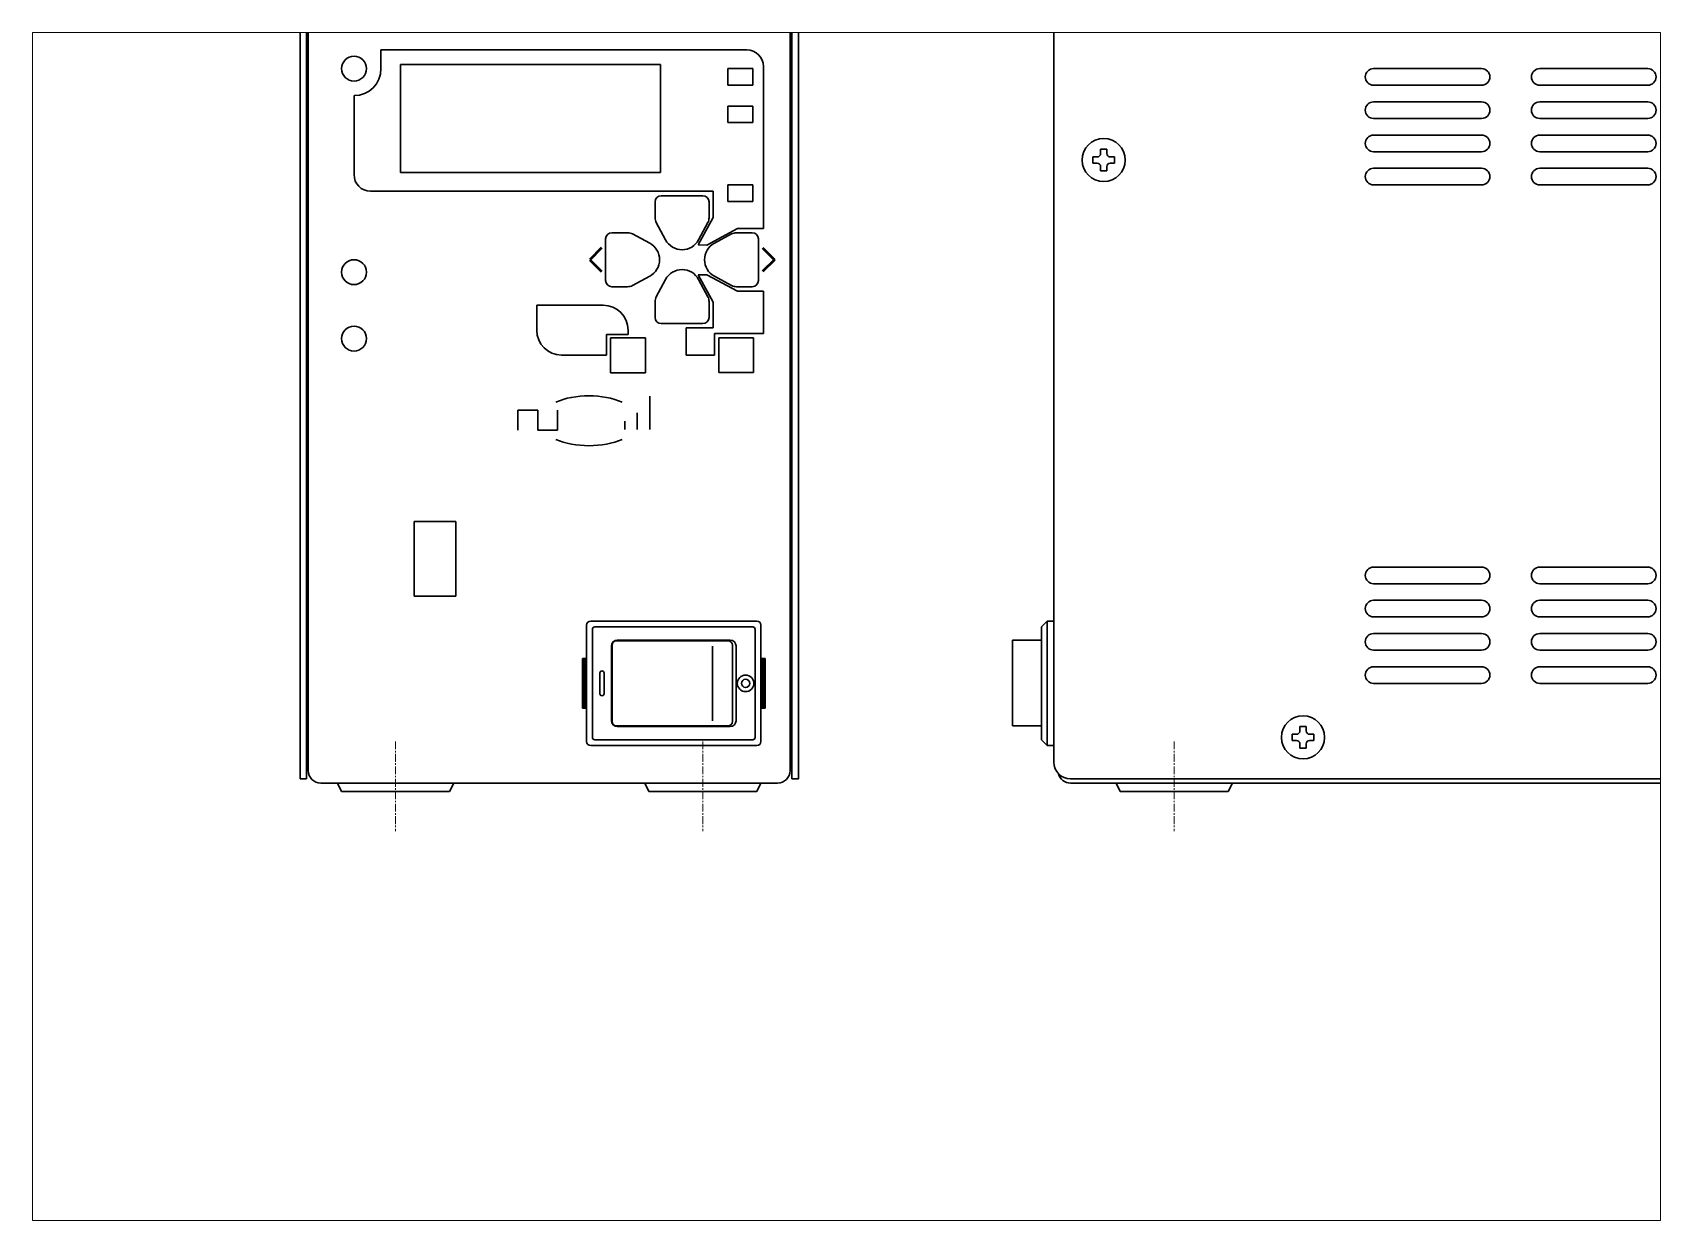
# Paper-space layout 'A3_2_1' of a CAD drawing. Header units: millimetres. Extents: x 0 to 392, y 0 to 286.
# The model-space entities are those that its viewports show. They can reach past a viewport. Long polylines and large blocks are cut down to what shows.
import ezdxf

# ---------------------------------------------------------------- set-up
doc = ezdxf.new("R2010")
doc.units = ezdxf.units.MM
doc.linetypes.add('CENTER', pattern=[2, 1.25, -0.25, 0.25, -0.25])
doc.layers.get('0').update_dxf_attribs({"lineweight": 30})
doc.layers.add('0 @ 2', color=7, linetype='Continuous', lineweight=30)
doc.layers.add('2KD_寸法１', color=7, linetype='Continuous', lineweight=15)
doc.layers.add('PINOFF', color=6, linetype='Continuous', lineweight=9, plot=False)
doc.styles.get("Standard").update_dxf_attribs({"font": 'simplex.shx', "width": 0.8, "bigfont": 'extfont.shx'})

# ---------------------------------------------------------------- blocks, each defined once
blk = doc.blocks.new('A$C51F54770')
for p, q in [((-102.5, -97.5), (-102.5, 0)), ((-51, -14), (-64, -14)), ((-31, -14), (-44, -14)), ((-51, -16), (-64, -16)), ((-31, -16), (-44, -16)), ((-51, -18), (-64, -18)), ((-31, -18), (-44, -18)), ((-51, -20), (-64, -20)), ((-31, -20), (-44, -20)), ((-51, -22), (-64, -22)), ((-31, -22), (-44, -22)), ((-97.8, -24.63), (-97.8, -25.37)), ((-97.27, -24.63), (-97.8, -24.63)), ((-97.8, -25.37), (-97.27, -25.37)), ((-96.13, -23.7), (-96.87, -23.7)), ((-96.87, -23.7), (-96.87, -24.23)), ((-96.13, -24.23), (-96.13, -23.7)), ((-95.2, -24.63), (-95.73, -24.63)), ((-95.73, -25.37), (-95.2, -25.37)), ((-95.2, -25.37), (-95.2, -24.63)), ((-51, -24), (-64, -24)), ((-31, -24), (-44, -24)), ((-96.87, -25.77), (-96.87, -26.3)), ((-96.87, -26.3), (-96.13, -26.3)), ((-96.13, -26.3), (-96.13, -25.77)), ((-51, -26), (-64, -26)), ((-31, -26), (-44, -26)), ((-51, -28), (-64, -28)), ((-31, -28), (-44, -28)), ((-51, -74), (-64, -74)), ((-31, -74), (-44, -74)), ((-51, -76), (-64, -76)), ((-31, -76), (-44, -76)), ((-51, -78), (-64, -78)), ((-31, -78), (-44, -78)), ((-51, -80), (-64, -80)), ((-31, -80), (-44, -80)), ((-103.3, -80.5), (-104, -81.2)), ((-104, -94.8), (-104, -81.2)), ((-103.3, -95.5), (-103.3, -80.5)), ((-103.3, -80.5), (-102.5, -80.5)), ((-51, -82), (-64, -82)), ((-31, -82), (-44, -82)), ((-107.49, -93.1), (-107.49, -82.8)), ((-107.49, -82.8), (-104, -82.8)), ((-51, -84), (-64, -84)), ((-31, -84), (-44, -84)), ((-51, -86), (-64, -86)), ((-31, -86), (-44, -86)), ((-51, -88), (-64, -88)), ((-31, -88), (-44, -88)), ((-107.49, -93.1), (-104, -93.1)), ((-72.13, -93.2), (-72.87, -93.2)), ((-72.87, -93.2), (-72.87, -93.73)), ((-72.13, -93.73), (-72.13, -93.2)), ((-103.3, -95.5), (-104, -94.8)), ((-103.3, -95.5), (-102.5, -95.5)), ((-73.8, -94.13), (-73.8, -94.87)), ((-73.27, -94.13), (-73.8, -94.13)), ((-73.8, -94.87), (-73.27, -94.87)), ((-72.87, -95.27), (-72.87, -95.8)), ((-72.87, -95.8), (-72.13, -95.8)), ((-72.13, -95.8), (-72.13, -95.27)), ((-71.2, -94.13), (-71.73, -94.13)), ((-71.73, -94.87), (-71.2, -94.87)), ((-71.2, -94.87), (-71.2, -94.13)), ((100.5, -99.5), (-100.5, -99.5)), ((100.5, -100), (-100.5, -100)), ((-95, -100), (-94.5, -101)), ((-94.5, -101), (-81.5, -101)), ((-81, -100), (-81.5, -101))]:
    blk.add_line(p, q)
for centre in [(-96.5, -25), (-72.5, -94.5)]:
    blk.add_circle(centre, 2.6)
for centre, radius, start, end in [((-64, -15), 1, 90, 270), ((-51, -15), 1, 270, 90), ((-44, -15), 1, 90, 270), ((-31, -15), 1, 270, 90), ((-64, -19), 1, 90, 270), ((-51, -19), 1, 270, 90), ((-44, -19), 1, 90, 270), ((-31, -19), 1, 270, 90), ((-64, -23), 1, 90, 270), ((-51, -23), 1, 270, 90), ((-44, -23), 1, 90, 270), ((-31, -23), 1, 270, 90), ((-97.27, -24.23), 0.4, 270, 0), ((-97.27, -25.77), 0.4, 0, 90), ((-95.73, -24.23), 0.4, 180, 270), ((-95.73, -25.77), 0.4, 90, 180), ((-64, -27), 1, 90, 270), ((-51, -27), 1, 270, 90), ((-44, -27), 1, 90, 270), ((-31, -27), 1, 270, 90), ((-64, -75), 1, 90, 270), ((-51, -75), 1, 270, 90), ((-44, -75), 1, 90, 270), ((-31, -75), 1, 270, 90), ((-64, -79), 1, 90, 270), ((-51, -79), 1, 270, 90), ((-44, -79), 1, 90, 270), ((-31, -79), 1, 270, 90), ((-64, -83), 1, 90, 270), ((-51, -83), 1, 270, 90), ((-44, -83), 1, 90, 270), ((-31, -83), 1, 270, 90), ((-64, -87), 1, 90, 270), ((-51, -87), 1, 270, 90), ((-44, -87), 1, 90, 270), ((-31, -87), 1, 270, 90), ((-73.27, -93.73), 0.4, 270, 0), ((-71.73, -93.73), 0.4, 180, 270), ((-73.27, -95.27), 0.4, 0, 90), ((-71.73, -95.27), 0.4, 90, 180), ((-100.5, -97.5), 2, 180, 270), ((-100.5, -98.5), 1.5, 194.4775, 270)]:
    blk.add_arc(centre, radius, start, end)
blk = doc.blocks.new('A$C5F473564')
at = {"lineweight": 50}
for p, q in [((0, 2.83), (1.41, 1.41)), ((1.41, 1.41), (0, 0))]:
    blk.add_line(p, q, dxfattribs=at)
blk = doc.blocks.new('A$C2E9435F1')
for p, q in [((29, 100), (-29, 100)), ((-30, 99), (-30, 0.5)), ((-29.2, 0.5), (-29.2, 99.2)), ((-29.2, 99.2), (29.2, 99.2)), ((-29, 1.5), (-29, 99)), ((-29, 99), (29, 99)), ((29, 99), (29, 1.5)), ((29.2, 99.2), (29.2, 0.5)), ((30, 0.5), (30, 99)), ((-20.25, 88.25), (23.8, 88.25)), ((-20.25, 86), (-20.25, 88.25)), ((-17.9, 86.5), (-17.9, 73.5)), ((13.4, 86.5), (-17.9, 86.5)), ((-17.9, 86.5), (-17.9, 73.5)), ((13.4, 86.5), (-17.9, 86.5)), ((13.4, 73.5), (13.4, 86.5)), ((13.4, 73.5), (13.4, 86.5)), ((25.8, 66.75), (25.8, 86.25)), ((-23.5, 82.75), (-23.5, 73.25)), ((-17.9, 73.5), (13.4, 73.5)), ((-17.9, 73.5), (13.4, 73.5)), ((-21.5, 71.25), (19.75, 71.25)), ((19.75, 68.08), (19.75, 71.25)), ((19.75, 68.08), (17.92, 64.78)), ((18.97, 64.76), (22.66, 66.75)), ((22.66, 66.75), (25.8, 66.75)), ((18.97, 64.76), (17.92, 64.78)), ((18.97, 61.19), (17.92, 61.17)), ((19.75, 57.87), (17.92, 61.17)), ((18.97, 61.19), (22.66, 59.2)), ((22.66, 59.2), (25.8, 59.2)), ((25.8, 59.2), (25.8, 54.11)), ((6.5, 57.51), (-1.5, 57.51)), ((-1.5, 57.51), (-1.5, 54.51)), ((19.75, 57.87), (19.75, 54.81)), ((6.9, 51.51), (6.9, 54.01)), ((6.9, 54.01), (9.5, 54.01)), ((9.5, 54.01), (9.5, 54.51)), ((19.75, 54.81), (16.5, 54.81)), ((16.5, 54.81), (16.5, 51.51)), ((19.91, 54.11), (25.8, 54.11)), ((19.91, 54.11), (19.91, 51.51)), ((6.9, 51.51), (1.5, 51.51)), ((16.5, 51.51), (19.91, 51.51)), ((12.11, 46.56), (12.11, 42.56)), ((-3.78, 42.47), (-3.78, 44.87)), ((-3.78, 44.87), (-1.38, 44.87)), ((-1.38, 44.87), (-1.38, 42.47)), ((1.02, 42.47), (1.02, 44.87)), ((9.11, 43.56), (9.11, 42.56)), ((10.61, 44.56), (10.61, 42.56)), ((-1.38, 42.47), (1.02, 42.47)), ((-16.25, 22.5), (-16.25, 31.5)), ((-16.25, 31.5), (-11.25, 31.5)), ((-11.25, 31.5), (-11.25, 22.5)), ((-11.25, 22.5), (-16.25, 22.5)), ((4.5, 5), (4.5, 19)), ((5, 19.5), (25, 19.5)), ((5.2, 5.5), (5.2, 18.5)), ((5.5, 18.8), (24.5, 18.8)), ((24.8, 18.5), (24.8, 5.5)), ((25.5, 19), (25.5, 5)), ((7.5, 7.5), (7.5, 16.5)), ((7.57, 7.4), (7.57, 16.6)), ((8.07, 17.1), (21.56, 17.1)), ((8.2, 17.2), (21.8, 17.2)), ((19.65, 7.48), (19.65, 16.48)), ((22.06, 16.6), (22.06, 7.4)), ((22.5, 16.5), (22.5, 7.5)), ((4, 15), (4.5, 15)), ((4, 9), (4, 15)), ((4.04, 9), (4.04, 15)), ((4.08, 15), (4.08, 9)), ((4.15, 9), (4.15, 15)), ((4.23, 15), (4.23, 9)), ((4.34, 9), (4.34, 15)), ((4.46, 15), (4.46, 9)), ((25.5, 15), (26, 15)), ((25.54, 9), (25.54, 15)), ((25.66, 15), (25.66, 9)), ((25.77, 9), (25.77, 15)), ((25.85, 15), (25.85, 9)), ((25.92, 9), (25.92, 15)), ((25.96, 15), (25.96, 9)), ((26, 15), (26, 9)), ((6.1, 10.75), (6.1, 13.25)), ((6.6, 13.25), (6.6, 10.75)), ((4.5, 9), (4, 9)), ((26, 9), (25.5, 9)), ((21.56, 6.9), (8.07, 6.9)), ((21.8, 6.8), (8.2, 6.8)), ((25, 4.5), (5, 4.5)), ((24.5, 5.2), (5.5, 5.2)), ((-30, 0.5), (-29.2, 0.5)), ((-27.5, 0), (27.5, 0)), ((-25.5, 0), (-25, -1)), ((-24, 0), (-13, 0)), ((-11.5, 0), (-12, -1)), ((11.5, 0), (12, -1)), ((13, 0), (24, 0)), ((25.5, 0), (25, -1)), ((29.2, 0.5), (30, 0.5)), ((-25, -1), (-12, -1)), ((12, -1), (25, -1))]:
    blk.add_line(p, q)
at = {"ltscale": 0.1}
for p, q in [((21.5, 86), (21.5, 84)), ((24.5, 86), (21.5, 86)), ((24.5, 84), (24.5, 86)), ((21.5, 84), (24.5, 84)), ((21.5, 81.5), (21.5, 79.5)), ((24.5, 81.5), (21.5, 81.5)), ((24.5, 79.5), (24.5, 81.5)), ((21.5, 79.5), (24.5, 79.5)), ((18.5, 70.7), (13.5, 70.7)), ((21.5, 72), (21.5, 70)), ((24.5, 72), (21.5, 72)), ((24.5, 70), (24.5, 72)), ((12.75, 69.95), (12.75, 68.06)), ((19.25, 69.95), (19.25, 68.06)), ((21.5, 70), (24.5, 70)), ((12.9, 67.47), (14.02, 65.39)), ((19.1, 67.47), (17.98, 65.39)), ((6.8, 65.5), (6.8, 60.5)), ((7.55, 66.25), (9.44, 66.25)), ((10.03, 66.1), (12.11, 64.98)), ((21.97, 66.1), (19.89, 64.98)), ((24.45, 66.25), (22.56, 66.25)), ((25.2, 60.5), (25.2, 65.5)), ((10.03, 59.9), (12.11, 61.02)), ((21.97, 59.9), (19.89, 61.02)), ((21.97, 59.9), (19.89, 61.02)), ((7.55, 59.75), (9.44, 59.75)), ((12.9, 58.54), (14.02, 60.63)), ((19.1, 58.54), (17.98, 60.63)), ((19.1, 58.54), (17.98, 60.63)), ((24.45, 59.75), (22.56, 59.75)), ((12.75, 56.06), (12.75, 57.95)), ((19.25, 56.06), (19.25, 57.95)), ((13.5, 55.31), (18.5, 55.31)), ((7.4, 53.6), (11.6, 53.6)), ((7.4, 49.4), (7.4, 53.6)), ((11.6, 53.6), (11.6, 49.4)), ((20.41, 53.61), (24.61, 53.61)), ((20.41, 49.41), (20.41, 53.61)), ((24.61, 53.61), (24.61, 49.41)), ((11.6, 49.4), (7.4, 49.4)), ((24.61, 49.41), (20.41, 49.41))]:
    blk.add_line(p, q, dxfattribs=at)
for centre, radius in [((-23.5, 86), 1.5), ((-23.5, 61.5), 1.5), ((-23.5, 53.5), 1.5), ((23.65, 12), 0.5)]:
    blk.add_circle(centre, radius)
for centre, radius, start, end in [((-29, 99), 1, 90, 180), ((29, 99), 1, 0, 90), ((23.8, 86.25), 2, 0, 90), ((-23.5, 86), 3.25, 270, 0), ((-21.5, 73.25), 2, 180, 270), ((6.5, 54.51), 3, 0, 90), ((1.5, 54.51), 3, 180, 270), ((5, 19), 0.5, 90, 180), ((5.5, 18.5), 0.3, 90, 180), ((24.5, 18.5), 0.3, 0, 90), ((25, 19), 0.5, 0, 90), ((8.2, 16.5), 0.7, 90, 180), ((8.07, 16.6), 0.5, 90, 180), ((21.56, 16.6), 0.5, 0, 90), ((21.8, 16.5), 0.7, 0, 90), ((6.35, 13.25), 0.25, 90, 180), ((6.35, 13.25), 0.25, 0, 90), ((23.65, 12), 1, 90, 270), ((23.65, 12), 1, 270, 90), ((6.35, 10.75), 0.25, 180, 270), ((6.35, 10.75), 0.25, 270, 0), ((8.2, 7.5), 0.7, 180, 270), ((8.07, 7.4), 0.5, 180, 270), ((21.56, 7.4), 0.5, 270, 0), ((21.8, 7.5), 0.7, 270, 0), ((5, 5), 0.5, 180, 270), ((5.5, 5.5), 0.3, 180, 270), ((24.5, 5.5), 0.3, 270, 0), ((25, 5), 0.5, 270, 0), ((-27.5, 1.5), 1.5, 180, 270), ((27.5, 1.5), 1.5, 270, 0)]:
    blk.add_arc(centre, radius, start, end)
for centre, radius, start, end in [((13.5, 69.95), 0.75, 90, 180), ((18.5, 69.95), 0.75, 0, 90), ((14, 68.06), 1.25, 180, 208.1983), ((18, 68.06), 1.25, 331.8017, 0), ((7.55, 65.5), 0.75, 90, 180), ((9.44, 65), 1.25, 61.8017, 90), ((11.05, 63), 2.25, 298.1983, 61.8017), ((16, 66.45), 2.25, 208.1983, 331.8017), ((20.95, 63), 2.25, 118.1983, 241.8017), ((22.56, 65), 1.25, 90, 118.1983), ((24.45, 65.5), 0.75, 0, 90), ((16, 59.56), 2.25, 28.1983, 151.8017), ((7.55, 60.5), 0.75, 180, 270), ((9.44, 61), 1.25, 270, 298.1983), ((22.56, 61), 1.25, 241.8017, 270), ((22.56, 61), 1.25, 241.8017, 270), ((24.45, 60.5), 0.75, 270, 0), ((14, 57.95), 1.25, 151.8017, 180), ((18, 57.95), 1.25, 0, 28.1983), ((18, 57.95), 1.25, 0, 28.1983), ((13.5, 56.06), 0.75, 180, 270), ((18.5, 56.06), 0.75, 270, 0)]:
    blk.add_arc(centre, radius, start, end, dxfattribs=at)
for start_param, end_param in [(7.124254, 8.583709), (3.982661, 5.442117)]:
    blk.add_ellipse((4.79, 43.61), major_axis=(6, 0), ratio=0.5, start_param=start_param, end_param=end_param)
at = {"xscale": -1}
blk.add_blockref('A$C5F473564', (6.3, 61.59), dxfattribs=at)
blk.add_blockref('A$C5F473564', (25.7, 61.59))
at = {"layer": '0 @ 2', "attachment_point": 1}
for s, insert, char_height, width in [('{\\f@MS PGothic|b0|i0|c128|p50;\\H1.2x;\\W1.2;P\\H0.83333x;OWER}', (-27.14, 91.53), 2, 12.5098), ('{\\W1.2;μSEC}', (14.15, 85.87), 1.6, 6.8822), ('{\\W1.2;%}', (14.21, 81.21), 1.6, 3.0462), ('{\\f@MS PGothic|b0|i0|c128|p50;\\W1.2;EXT}', (20.69, 74.61), 1.6, 6.6002), ('{\\f@MS PGothic|b0|i0|c128|p50;\\H1.2x;\\W1.2;1\\H0.83333x;CH}', (-19.75, 63.03), 2, 7.7412), ('{\\f@MS PGothic|b0|i0|c128|p50;\\W1.2;DISP.}', (-0.43, 56.7), 1.6, 8.3163), ('{\\f@MS PGothic|b0|i0|c128|p50;\\H1.2x;\\W1.2;2\\H0.83333x;CH}', (-19.75, 54.79), 2, 7.7412), ('{\\f@MS PGothic|b0|i0|c128|p50;\\W1.2;SET/\\PLOCK}', (16.99, 45.31), 1.6, 8.7107), ('{\\f@MS PGothic|b0|i0|c128|p50;\\W1.2;FUNCTION}', (-19.8, 34.74), 1.6, 14.8953), ('{\\f@MS PGothic|b0|i0|c128|p50;\\H0.75x;\\W1.2;CONTROLLER FOR\\P\\H1.3333x;LED\\H0.75x; ILLUMINATION\\H2.0556x;\\W0.8; \\H0.64868x;\\P\\H2x;\\W1.2;LFA\\H1.3264x; }', (-26.05, 14.28), 1.6, 28.8574)]:
    blk.add_mtext(s, dxfattribs=dict(at, insert=insert, char_height=char_height, width=width))

msp = doc.modelspace()

# ---------------------------------------------------------------- linework, layer by layer
at = {"layer": '2KD_寸法１', "linetype": 'CENTER', "ltscale": 3}
for p, q in [((43.453, 57.406), (43.453, 46.601)), ((80.453, 57.406), (80.453, 46.601)), ((137.218, 57.406), (137.218, 46.601))]:
    msp.add_line(p, q, dxfattribs=at)

# ---------------------------------------------------------------- block references
for name, p in [('A$C2E9435F1', (61.953, 52.406)), ('A$C51F54770', (225.218, 152.406))]:
    msp.add_blockref(name, p)

psp = doc.layouts.new('A3_2_1')

# ---------------------------------------------------------------- viewports
at = {"layer": 'PINOFF', "color": 7, "lineweight": 0}
vp = psp.add_viewport(center=(195.5, 142.5), size=(392, 286), view_center_point=(97.75, 71.25), view_height=143.00001, dxfattribs=at)
vp.frozen_layers = ['0 @ 2']

doc.saveas('drawing.dxf')
